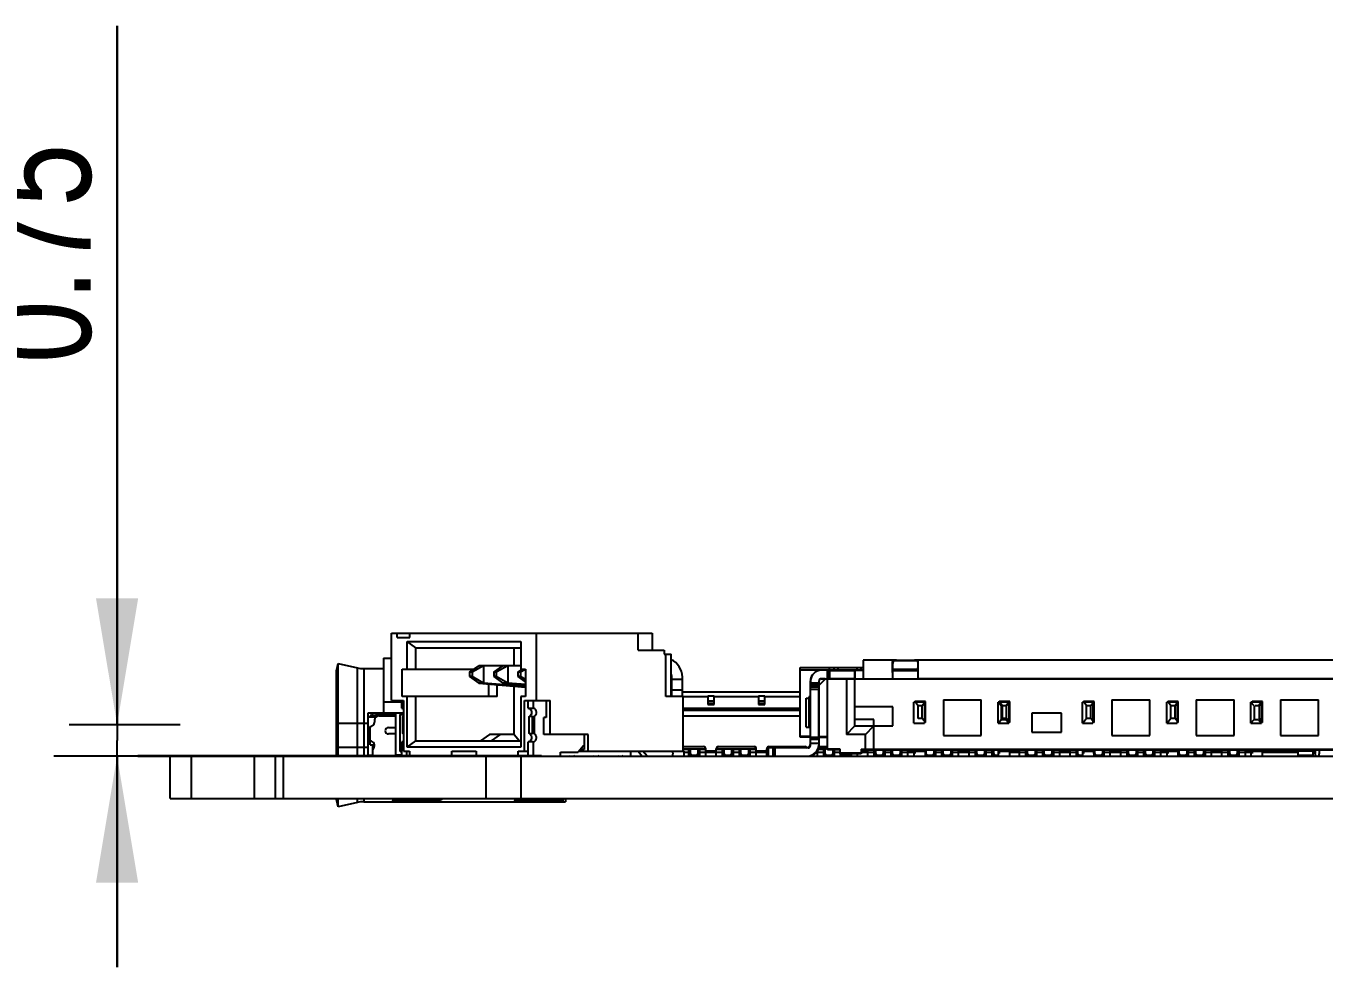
# Model space of a CAD drawing. Header units: millimetres. Extents: x 0 to 594, y 0 to 420.
# Drawn here: x 133.96 to 164.77, y 124.33 to 146.65 of the extents above; entities that cross this region are included whole.
import ezdxf

# ---------------------------------------------------------------- set-up
doc = ezdxf.new("R2010")
doc.units = ezdxf.units.MM
doc.header["$LTSCALE"] = 32.67
doc.layers.get('0').update_dxf_attribs({"linetype": 'CONTINUOUS'})
doc.styles.get("Standard").update_dxf_attribs({"font": 'txt', "width": 0.8})
doc.dimstyles.new('DIMSTYLE_1', dxfattribs={"dimtxt": 2.5, "dimasz": 3, "dimexe": 1.5, "dimexo": 1.2, "dimtad": 1, "dimdsep": 46, "dimtxsty": 'STANDARD', "dimblk": '_FILLED', "dimblk1": '_FILLED', "dimblk2": '_FILLED', "dimcen": 0.09, "dimazin": 2, "dimtp": 0.01, "dimtm": 0.01, "dimtfac": 1, "dimtofl": 0, "dimtmove": 0, "dimatfit": 3, "dimldrblk": '_FILLED', "dimfxl": 1, "dimtolj": 1, "dimarcsym": 0})

# ---------------------------------------------------------------- blocks, each defined once
blk = doc.blocks.new('_FILLED')
at = {"color": 0, "linetype": 'BYBLOCK'}
blk.add_solid([(0, 0), (-1, 0.167), (-1, -0.167)], dxfattribs=at)
blk = doc.blocks.new('*D14')
at = {"color": 7, "linetype": 'CONTINUOUS'}
for p, q in [((136.125, 130.075), (136.125, 146.65)), ((136.125, 146.65), (136.125, 129.7)), ((134.985, 130.075), (137.625, 130.075)), ((136.125, 124.325), (136.125, 129.7)), ((136.685, 129.325), (134.625, 129.325)), ((136.125, 129.325), (136.125, 124.325))]:
    blk.add_line(p, q, dxfattribs=at)
at = {"color": 7, "linetype": 'CONTINUOUS', "xscale": 3, "yscale": 3, "zscale": 3}
for p, rotation in [((136.125, 130.075), 270), ((136.125, 129.325), 90)]:
    blk.add_blockref('_FILLED', p, dxfattribs=dict(at, rotation=rotation))
at = {"color": 7, "linetype": 'CONTINUOUS', "insert": (133, 138.65), "char_height": 2.5, "width": 8, "attachment_point": 1, "rotation": 90, "line_spacing_factor": 0.9}
blk.add_mtext('0.75', dxfattribs=at)

msp = doc.modelspace()

# ---------------------------------------------------------------- linework, layer by layer
at = {"color": 7, "linetype": 'CONTINUOUS'}
for p, q in [((142.636, 130.645), (142.636, 132.245)), ((142.636, 132.245), (148.822, 132.245)), ((142.774, 132.145), (142.774, 132.245)), ((143.072, 132.145), (143.072, 132.245)), ((146.078, 130.645), (146.078, 132.245)), ((148.494, 131.845), (148.494, 132.245)), ((148.822, 132.245), (148.822, 131.845)), ((142.774, 132.145), (143.072, 132.145)), ((143.009, 131.395), (143.009, 132.045)), ((143.218, 131.895), (143.009, 132.045)), ((143.009, 132.045), (145.705, 132.045)), ((143.218, 131.395), (143.218, 131.895)), ((143.218, 131.895), (145.705, 131.895)), ((145.552, 131.47), (145.552, 131.895)), ((145.705, 132.045), (145.705, 131.395)), ((142.45, 131.655), (142.45, 130.355)), ((142.45, 131.655), (142.636, 131.655)), ((148.494, 131.845), (149.108, 131.845)), ((149.108, 131.845), (149.108, 131.745)), ((149.108, 131.745), (149.272, 131.745)), ((149.149, 130.745), (149.149, 131.745)), ((149.272, 130.745), (149.272, 131.745)), ((153.83, 131.593), (153.83, 131.159)), ((153.835, 131.593), (153.83, 131.593)), ((153.835, 131.605), (153.835, 131.566)), ((154.561, 131.605), (153.835, 131.605)), ((154.53, 131.309), (154.53, 131.559)), ((154.535, 131.57), (154.538, 131.591)), ((154.535, 131.165), (154.535, 131.57)), ((154.538, 131.591), (154.548, 131.603)), ((154.543, 131.541), (154.551, 131.578)), ((154.548, 131.603), (154.561, 131.605)), ((154.551, 131.578), (154.558, 131.599)), ((154.558, 131.599), (154.565, 131.605)), ((154.62, 131.602), (154.564, 131.605)), ((154.6, 131.591), (154.564, 131.593)), ((154.565, 131.605), (154.566, 131.605)), ((154.566, 131.605), (154.566, 131.593)), ((154.613, 131.602), (154.566, 131.605)), ((154.677, 131.6), (154.613, 131.602)), ((154.693, 131.6), (154.62, 131.602)), ((154.753, 131.599), (154.677, 131.6)), ((154.788, 131.599), (154.706, 131.6)), ((154.835, 131.598), (154.753, 131.599)), ((154.883, 131.599), (154.788, 131.599)), ((154.917, 131.588), (154.83, 131.587)), ((154.918, 131.599), (154.835, 131.598)), ((154.965, 131.6), (154.883, 131.599)), ((154.994, 131.6), (154.918, 131.599)), ((155.051, 131.602), (154.978, 131.6)), ((155.058, 131.602), (154.994, 131.6)), ((155.107, 131.605), (155.051, 131.602)), ((155.105, 131.605), (155.058, 131.602)), ((155.107, 131.593), (155.061, 131.591)), ((155.105, 131.593), (155.105, 131.605)), ((155.105, 131.605), (155.106, 131.605)), ((155.106, 131.605), (155.113, 131.599)), ((155.107, 131.593), (155.12, 131.59)), ((155.107, 131.593), (155.11, 131.593)), ((173.261, 131.605), (155.11, 131.605)), ((155.113, 131.599), (155.12, 131.577)), ((155.12, 131.59), (155.128, 131.578)), ((155.12, 131.577), (155.128, 131.541)), ((155.128, 131.578), (155.13, 131.559)), ((155.13, 131.559), (155.13, 131.159)), ((155.135, 131.57), (155.133, 131.591)), ((141.33, 131.355), (141.369, 131.525)), ((141.33, 129.325), (141.33, 131.355)), ((141.369, 129.325), (141.369, 131.525)), ((141.369, 131.525), (141.827, 131.422)), ((141.98, 131.405), (142.45, 131.405)), ((142.894, 130.745), (142.894, 131.395)), ((142.894, 131.395), (144.602, 131.395)), ((144.492, 131.317), (144.709, 131.47)), ((144.492, 131.317), (144.492, 131.215)), ((144.549, 131.317), (144.492, 131.317)), ((144.824, 131.47), (144.549, 131.317)), ((144.549, 131.317), (144.549, 131.215)), ((145.705, 131.47), (144.709, 131.47)), ((144.824, 131.47), (144.824, 131.062)), ((145.065, 131.317), (145.282, 131.47)), ((145.065, 131.317), (145.065, 131.215)), ((145.123, 131.317), (145.065, 131.317)), ((145.397, 131.47), (145.123, 131.317)), ((145.123, 131.317), (145.123, 131.215)), ((145.397, 131.47), (145.397, 131.062)), ((145.639, 131.317), (145.749, 131.395)), ((145.639, 131.317), (145.639, 131.215)), ((145.696, 131.317), (145.639, 131.317)), ((145.819, 131.386), (145.696, 131.317)), ((145.696, 131.317), (145.696, 131.215)), ((145.705, 131.395), (145.819, 131.395)), ((145.819, 131.395), (145.819, 130.745)), ((152.335, 129.779), (152.335, 131.429)), ((152.335, 131.429), (153.83, 131.429)), ((153.828, 131.365), (152.335, 131.365)), ((153.03, 131.359), (153.03, 131.159)), ((153.03, 131.359), (153.63, 131.359)), ((153.035, 131.165), (153.035, 131.429)), ((153.135, 131.429), (153.135, 131.365)), ((153.235, 131.365), (153.235, 131.429)), ((153.63, 131.359), (153.63, 131.159)), ((153.635, 130.045), (153.635, 131.365)), ((153.83, 131.359), (153.635, 131.359)), ((153.685, 131.429), (153.685, 131.365)), ((153.785, 131.365), (153.785, 131.429)), ((153.835, 131.365), (153.835, 131.165)), ((154.53, 131.365), (154.535, 131.365)), ((154.535, 131.493), (154.543, 131.541)), ((154.535, 131.365), (154.547, 131.365)), ((154.535, 131.359), (155.128, 131.359)), ((154.549, 131.387), (154.548, 131.377)), ((154.548, 131.377), (154.549, 131.368)), ((154.549, 131.368), (154.551, 131.362)), ((154.551, 131.362), (154.555, 131.359)), ((154.553, 131.393), (154.553, 131.385)), ((154.553, 131.385), (154.554, 131.376)), ((155.107, 131.365), (154.553, 131.365)), ((154.553, 131.365), (154.561, 131.365)), ((154.554, 131.376), (154.556, 131.368)), ((155.11, 131.369), (154.556, 131.369)), ((154.556, 131.368), (154.561, 131.365)), ((155.11, 131.393), (155.106, 131.396)), ((155.11, 131.396), (155.106, 131.396)), ((155.106, 131.359), (155.11, 131.361)), ((155.112, 131.387), (155.11, 131.393)), ((155.11, 131.361), (155.112, 131.368)), ((155.113, 131.377), (155.112, 131.387)), ((155.112, 131.368), (155.113, 131.377)), ((144.492, 131.215), (144.709, 131.062)), ((144.549, 131.215), (144.492, 131.215)), ((144.824, 131.062), (144.549, 131.215)), ((144.709, 131.062), (145.819, 130.967)), ((144.824, 131.062), (144.709, 131.062)), ((145.819, 130.977), (144.824, 131.062)), ((144.942, 131.042), (144.942, 130.745)), ((145.065, 131.215), (145.282, 131.062)), ((145.123, 131.215), (145.065, 131.215)), ((145.397, 131.062), (145.123, 131.215)), ((145.143, 130.745), (145.143, 131.025)), ((145.282, 131.062), (145.819, 131.016)), ((145.397, 131.062), (145.282, 131.062)), ((145.819, 131.026), (145.397, 131.062)), ((145.552, 129.843), (145.552, 130.99)), ((145.639, 131.215), (145.819, 131.087)), ((145.696, 131.215), (145.639, 131.215)), ((145.819, 131.146), (145.696, 131.215)), ((149.29, 130.745), (149.29, 131.205)), ((149.54, 130.745), (149.54, 131.205)), ((152.58, 131.109), (152.58, 130.963)), ((152.58, 129.575), (152.58, 130.959)), ((152.58, 130.959), (152.585, 130.959)), ((152.585, 129.625), (152.585, 131.115)), ((152.585, 131.015), (152.785, 131.015)), ((152.935, 131.165), (152.785, 131.015)), ((152.785, 129.625), (152.785, 131.115)), ((152.929, 131.159), (152.83, 131.159)), ((152.835, 131.165), (153.032, 131.165)), ((152.985, 129.479), (152.985, 131.165)), ((153.63, 131.159), (153.03, 131.159)), ((153.035, 131.165), (153.806, 131.165)), ((153.435, 131.159), (153.435, 129.845)), ((153.635, 131.159), (174.69, 131.159)), ((153.835, 131.165), (154.535, 131.165)), ((154.53, 131.159), (154.53, 131.165)), ((173.235, 131.165), (155.135, 131.165)), ((142.636, 130.645), (142.923, 130.645)), ((142.882, 130.465), (142.882, 130.645)), ((145.143, 130.745), (142.894, 130.745)), ((142.923, 130.645), (142.923, 129.445)), ((143.009, 129.545), (143.009, 130.745)), ((143.218, 129.695), (143.218, 130.745)), ((145.705, 130.745), (145.705, 129.545)), ((145.819, 130.745), (145.705, 130.745)), ((145.791, 129.445), (145.791, 130.645)), ((145.791, 130.645), (146.405, 130.645)), ((145.881, 130.465), (145.881, 130.645)), ((145.996, 130.645), (145.996, 130.465)), ((146.308, 130.645), (146.308, 130.245)), ((146.405, 129.845), (146.405, 130.645)), ((149.559, 130.745), (149.149, 130.745)), ((149.272, 130.855), (149.29, 130.855)), ((149.29, 130.905), (149.54, 130.905)), ((149.54, 130.855), (152.335, 130.855)), ((149.559, 129.445), (149.559, 130.745)), ((150.145, 130.754), (150.145, 130.55)), ((150.295, 130.754), (150.145, 130.754)), ((150.295, 130.55), (150.295, 130.754)), ((151.345, 130.754), (151.345, 130.55)), ((151.495, 130.754), (151.345, 130.754)), ((151.495, 130.55), (151.495, 130.754)), ((152.475, 130.012), (152.475, 130.702)), ((152.475, 130.702), (152.58, 130.702)), ((152.545, 130.735), (152.545, 130.015)), ((152.58, 130.735), (152.545, 130.735)), ((152.78, 129.725), (152.78, 130.909)), ((155.06, 130.608), (155.06, 130.625)), ((155.135, 130.525), (155.06, 130.625)), ((155.31, 130.625), (155.06, 130.625)), ((155.31, 130.625), (155.235, 130.525)), ((155.31, 130.125), (155.31, 130.625)), ((155.735, 130.665), (155.735, 129.815)), ((155.735, 130.665), (156.635, 130.665)), ((156.635, 129.815), (156.635, 130.665)), ((157.06, 130.608), (157.06, 130.625)), ((157.135, 130.525), (157.06, 130.625)), ((157.31, 130.625), (157.06, 130.625)), ((157.31, 130.625), (157.235, 130.525)), ((157.31, 130.125), (157.31, 130.625)), ((159.06, 130.608), (159.06, 130.625)), ((159.135, 130.525), (159.06, 130.625)), ((159.31, 130.625), (159.06, 130.625)), ((159.31, 130.625), (159.235, 130.525)), ((159.31, 130.125), (159.31, 130.625)), ((159.735, 130.665), (159.735, 129.815)), ((159.735, 130.665), (160.635, 130.665)), ((160.635, 129.815), (160.635, 130.665)), ((161.06, 130.608), (161.06, 130.625)), ((161.135, 130.525), (161.06, 130.625)), ((161.31, 130.625), (161.06, 130.625)), ((161.31, 130.625), (161.235, 130.525)), ((161.31, 130.125), (161.31, 130.625)), ((161.735, 130.665), (161.735, 129.815)), ((161.735, 130.665), (162.635, 130.665)), ((162.635, 129.815), (162.635, 130.665)), ((163.06, 130.608), (163.06, 130.625)), ((163.073, 130.609), (163.06, 130.625)), ((163.31, 130.625), (163.06, 130.625)), ((163.31, 130.625), (163.235, 130.525)), ((163.31, 130.125), (163.31, 130.625)), ((163.735, 130.665), (163.735, 129.815)), ((163.735, 130.665), (164.635, 130.665)), ((164.635, 129.815), (164.635, 130.665)), ((142.085, 129.355), (142.085, 130.355)), ((142.085, 130.355), (142.923, 130.355)), ((142.735, 130.345), (142.085, 130.345)), ((142.185, 130.295), (142.185, 130.355)), ((142.259, 130.298), (142.259, 130.315)), ((142.259, 130.315), (142.276, 130.315)), ((142.335, 130.335), (142.735, 130.335)), ((142.735, 130.355), (142.735, 129.355)), ((142.835, 130.315), (142.835, 129.455)), ((142.835, 130.315), (142.923, 130.315)), ((142.882, 130.465), (142.923, 130.465)), ((145.881, 130.465), (145.996, 130.465)), ((150.145, 130.55), (150.295, 130.55)), ((151.345, 130.55), (151.495, 130.55)), ((154.535, 130.495), (153.635, 130.495)), ((154.535, 130.045), (154.535, 130.495)), ((155.035, 130.109), (155.035, 130.609)), ((155.285, 130.609), (155.035, 130.609)), ((155.135, 130.225), (155.135, 130.525)), ((155.235, 130.525), (155.135, 130.525)), ((155.235, 130.225), (155.235, 130.525)), ((155.285, 130.609), (155.285, 130.109)), ((157.035, 130.109), (157.035, 130.609)), ((157.285, 130.609), (157.035, 130.609)), ((157.11, 130.524), (157.035, 130.608)), ((157.11, 130.524), (157.11, 130.194)), ((157.135, 130.225), (157.135, 130.525)), ((157.235, 130.525), (157.135, 130.525)), ((157.285, 130.608), (157.21, 130.524)), ((157.235, 130.225), (157.235, 130.525)), ((157.285, 130.609), (157.285, 130.109)), ((157.835, 130.345), (157.835, 129.895)), ((158.535, 130.345), (157.835, 130.345)), ((158.535, 129.895), (158.535, 130.345)), ((159.035, 130.109), (159.035, 130.609)), ((159.285, 130.609), (159.035, 130.609)), ((159.135, 130.225), (159.135, 130.525)), ((159.235, 130.525), (159.135, 130.525)), ((159.235, 130.225), (159.235, 130.525)), ((159.285, 130.609), (159.285, 130.109)), ((161.035, 130.109), (161.035, 130.609)), ((161.285, 130.609), (161.035, 130.609)), ((161.135, 130.225), (161.135, 130.525)), ((161.235, 130.525), (161.135, 130.525)), ((161.235, 130.225), (161.235, 130.525)), ((161.285, 130.609), (161.285, 130.109)), ((163.035, 130.109), (163.035, 130.609)), ((163.285, 130.609), (163.035, 130.609)), ((163.11, 130.524), (163.035, 130.608)), ((163.11, 130.524), (163.11, 130.194)), ((163.235, 130.525), (163.135, 130.525)), ((163.285, 130.608), (163.21, 130.524)), ((163.235, 130.225), (163.235, 130.525)), ((163.285, 130.609), (163.285, 130.109)), ((142.266, 130.255), (142.085, 130.255)), ((142.135, 130.295), (142.135, 130.255)), ((142.384, 130.295), (142.135, 130.295)), ((142.135, 129.595), (142.135, 130.035)), ((142.235, 130.185), (142.235, 130.135)), ((142.335, 130.285), (142.735, 130.285)), ((142.735, 130.305), (142.426, 130.305)), ((142.904, 129.865), (142.904, 130.265)), ((142.923, 130.265), (142.904, 130.265)), ((142.923, 130.28), (142.914, 130.274)), ((145.904, 129.865), (145.904, 130.265)), ((145.973, 130.265), (145.904, 130.265)), ((145.973, 130.265), (145.973, 129.865)), ((146.029, 129.857), (146.029, 130.274)), ((146.25, 129.845), (146.25, 130.245)), ((146.308, 130.245), (146.25, 130.245)), ((152.475, 130.012), (152.58, 130.012)), ((152.545, 130.015), (152.58, 130.015)), ((153.435, 129.845), (153.635, 130.045)), ((154.085, 130.195), (153.635, 130.195)), ((153.635, 130.045), (154.535, 130.045)), ((153.885, 129.845), (154.085, 130.045)), ((154.085, 129.495), (154.085, 130.195)), ((155.035, 130.109), (155.285, 130.109)), ((155.235, 130.225), (155.135, 130.225)), ((155.31, 130.125), (155.235, 130.225)), ((155.31, 130.125), (155.285, 130.125)), ((157.035, 130.111), (157.11, 130.194)), ((157.035, 130.109), (157.285, 130.109)), ((157.135, 130.225), (157.06, 130.125)), ((157.11, 130.194), (157.21, 130.194)), ((157.235, 130.225), (157.135, 130.225)), ((157.21, 130.194), (157.285, 130.111)), ((157.31, 130.125), (157.235, 130.225)), ((157.31, 130.125), (157.285, 130.125)), ((159.035, 130.109), (159.285, 130.109)), ((159.135, 130.225), (159.06, 130.125)), ((159.235, 130.225), (159.135, 130.225)), ((159.31, 130.125), (159.235, 130.225)), ((159.31, 130.125), (159.285, 130.125)), ((161.035, 130.109), (161.285, 130.109)), ((161.135, 130.225), (161.06, 130.125)), ((161.235, 130.225), (161.135, 130.225)), ((161.31, 130.125), (161.235, 130.225)), ((161.31, 130.125), (161.285, 130.125)), ((163.035, 130.111), (163.11, 130.194)), ((163.035, 130.109), (163.285, 130.109)), ((163.11, 130.194), (163.21, 130.194)), ((163.21, 130.194), (163.285, 130.111)), ((163.31, 130.125), (163.235, 130.225)), ((163.31, 130.125), (163.285, 130.125)), ((142.085, 129.725), (142.135, 129.725)), ((142.565, 130.005), (142.735, 130.005)), ((142.735, 129.855), (142.565, 129.855)), ((142.904, 129.865), (142.923, 129.865)), ((142.914, 129.857), (142.923, 129.85)), ((144.965, 129.845), (144.752, 129.695)), ((145.551, 129.845), (144.965, 129.845)), ((145.01, 129.695), (145.223, 129.845)), ((145.551, 129.845), (145.673, 129.695)), ((145.904, 129.865), (145.973, 129.865)), ((147.306, 129.845), (146.25, 129.845)), ((147.209, 129.845), (147.209, 129.482)), ((147.306, 129.445), (147.306, 129.845)), ((152.58, 129.795), (152.335, 129.795)), ((152.58, 129.779), (152.335, 129.779)), ((152.785, 129.725), (152.58, 129.725)), ((152.785, 129.795), (152.985, 129.795)), ((152.785, 129.779), (152.985, 129.779)), ((153.885, 129.845), (153.435, 129.845)), ((153.885, 129.495), (153.885, 129.845)), ((155.735, 129.815), (156.635, 129.815)), ((157.835, 129.895), (158.535, 129.895)), ((159.735, 129.815), (160.635, 129.815)), ((161.735, 129.815), (162.635, 129.815)), ((163.735, 129.815), (164.635, 129.815)), ((142.135, 129.595), (142.234, 129.595)), ((142.185, 129.595), (142.185, 129.335)), ((142.882, 129.409), (142.835, 129.455)), ((142.882, 129.325), (142.882, 129.665)), ((142.923, 129.665), (142.882, 129.665)), ((142.923, 129.445), (143.066, 129.445)), ((142.996, 129.445), (142.996, 129.325)), ((143.009, 129.545), (143.218, 129.695)), ((145.705, 129.545), (143.009, 129.545)), ((143.066, 129.445), (143.066, 129.345)), ((143.218, 129.695), (145.705, 129.695)), ((144.07, 129.345), (144.07, 129.445)), ((144.07, 129.445), (144.644, 129.445)), ((144.644, 129.445), (144.644, 129.345)), ((145.647, 129.345), (145.647, 129.445)), ((145.647, 129.445), (145.881, 129.445)), ((145.881, 129.325), (145.881, 129.665)), ((145.996, 129.665), (145.881, 129.665)), ((145.996, 129.665), (145.996, 129.325)), ((146.651, 129.325), (146.651, 129.425)), ((146.651, 129.425), (147.069, 129.425)), ((147.184, 129.565), (147.069, 129.425)), ((147.085, 129.445), (149.586, 129.445)), ((147.209, 129.482), (147.116, 129.482)), ((147.209, 129.574), (147.184, 129.565)), ((148.31, 129.445), (148.31, 129.345)), ((148.49, 129.445), (148.588, 129.325)), ((148.703, 129.325), (148.604, 129.445)), ((149.559, 129.555), (150.045, 129.555)), ((149.559, 129.505), (150.095, 129.505)), ((149.586, 129.325), (149.586, 129.445)), ((149.586, 129.425), (149.695, 129.425)), ((149.695, 129.325), (149.695, 129.505)), ((149.73, 129.485), (149.695, 129.485)), ((149.73, 129.38), (149.73, 129.505)), ((149.91, 129.505), (149.91, 129.38)), ((149.945, 129.485), (149.91, 129.485)), ((149.945, 129.505), (149.945, 129.325)), ((149.945, 129.425), (150.495, 129.425)), ((150.07, 129.548), (150.07, 129.505)), ((150.095, 129.325), (150.095, 129.505)), ((150.345, 129.325), (150.345, 129.505)), ((150.345, 129.505), (151.295, 129.505)), ((150.37, 129.548), (150.37, 129.505)), ((150.395, 129.555), (151.245, 129.555)), ((150.495, 129.325), (150.495, 129.505)), ((150.53, 129.485), (150.495, 129.485)), ((150.53, 129.38), (150.53, 129.505)), ((150.71, 129.505), (150.71, 129.38)), ((150.745, 129.485), (150.71, 129.485)), ((150.745, 129.505), (150.745, 129.325)), ((150.745, 129.425), (150.895, 129.425)), ((150.895, 129.325), (150.895, 129.505)), ((150.93, 129.485), (150.895, 129.485)), ((150.93, 129.38), (150.93, 129.505)), ((151.11, 129.505), (151.11, 129.38)), ((151.145, 129.485), (151.11, 129.485)), ((151.145, 129.505), (151.145, 129.325)), ((151.145, 129.425), (151.585, 129.425)), ((151.27, 129.548), (151.27, 129.505)), ((151.295, 129.325), (151.295, 129.505)), ((151.545, 129.325), (151.545, 129.505)), ((151.545, 129.505), (151.585, 129.505)), ((151.57, 129.548), (151.57, 129.505)), ((151.585, 129.325), (151.585, 129.525)), ((152.53, 129.525), (151.585, 129.525)), ((151.595, 129.555), (152.445, 129.555)), ((152.47, 129.548), (152.47, 129.525)), ((152.73, 129.425), (152.895, 129.425)), ((152.745, 129.325), (152.745, 129.455)), ((152.985, 129.505), (152.77, 129.505)), ((152.78, 129.675), (152.78, 129.575)), ((152.795, 129.555), (152.985, 129.555)), ((152.895, 129.325), (152.895, 129.505)), ((152.93, 129.485), (152.895, 129.485)), ((152.93, 129.38), (152.93, 129.505)), ((153.285, 129.495), (152.985, 129.495)), ((153.285, 129.479), (152.985, 129.479)), ((153.11, 129.479), (153.11, 129.38)), ((153.145, 129.479), (153.145, 129.325)), ((153.145, 129.425), (153.285, 129.425)), ((153.285, 129.379), (153.285, 129.495)), ((153.785, 129.395), (153.285, 129.395)), ((153.785, 129.495), (153.785, 129.379)), ((153.785, 129.495), (174.26, 129.495)), ((153.785, 129.479), (174.535, 129.479)), ((153.785, 129.425), (154.095, 129.425)), ((153.86, 129.495), (153.86, 129.479)), ((153.945, 129.325), (153.945, 129.479)), ((154.06, 129.479), (154.06, 129.495)), ((154.095, 129.325), (154.095, 129.479)), ((154.13, 129.38), (154.13, 129.479)), ((154.31, 129.479), (154.31, 129.38)), ((154.345, 129.479), (154.345, 129.325)), ((154.345, 129.425), (154.495, 129.425)), ((154.495, 129.325), (154.495, 129.479)), ((154.53, 129.38), (154.53, 129.479)), ((154.71, 129.479), (154.71, 129.38)), ((154.745, 129.479), (154.745, 129.325)), ((154.745, 129.425), (155.035, 129.425)), ((154.895, 129.325), (154.895, 129.479)), ((155.035, 129.479), (155.035, 129.325)), ((155.06, 129.479), (155.06, 129.392)), ((155.285, 129.443), (155.285, 129.479)), ((155.31, 129.345), (155.31, 129.479)), ((155.33, 129.38), (155.33, 129.479)), ((155.51, 129.479), (155.51, 129.38)), ((155.545, 129.479), (155.545, 129.325)), ((155.545, 129.425), (155.695, 129.425)), ((155.695, 129.325), (155.695, 129.479)), ((155.73, 129.38), (155.73, 129.479)), ((155.91, 129.479), (155.91, 129.38)), ((155.945, 129.479), (155.945, 129.325)), ((155.945, 129.425), (156.495, 129.425)), ((156.095, 129.325), (156.095, 129.479)), ((156.345, 129.325), (156.345, 129.479)), ((156.495, 129.325), (156.495, 129.479)), ((156.53, 129.38), (156.53, 129.479)), ((156.71, 129.479), (156.71, 129.38)), ((156.745, 129.479), (156.745, 129.325)), ((156.745, 129.425), (156.895, 129.425)), ((156.895, 129.325), (156.895, 129.479)), ((156.93, 129.38), (156.93, 129.479)), ((157.035, 129.479), (157.035, 129.325)), ((157.06, 129.479), (157.06, 129.392)), ((157.285, 129.443), (157.285, 129.479)), ((157.31, 129.345), (157.31, 129.479)), ((157.31, 129.425), (157.695, 129.425)), ((157.545, 129.325), (157.545, 129.479)), ((157.695, 129.325), (157.695, 129.479)), ((157.73, 129.38), (157.73, 129.479)), ((157.91, 129.479), (157.91, 129.38)), ((157.945, 129.479), (157.945, 129.325)), ((157.945, 129.425), (158.095, 129.425)), ((158.095, 129.325), (158.095, 129.479)), ((158.13, 129.38), (158.13, 129.479)), ((158.31, 129.479), (158.31, 129.38)), ((158.345, 129.479), (158.345, 129.325)), ((158.345, 129.425), (158.895, 129.425)), ((158.495, 129.325), (158.495, 129.479)), ((158.745, 129.325), (158.745, 129.479)), ((158.895, 129.325), (158.895, 129.479)), ((158.93, 129.38), (158.93, 129.479)), ((159.035, 129.479), (159.035, 129.325)), ((159.06, 129.479), (159.06, 129.392)), ((159.285, 129.443), (159.285, 129.479)), ((159.31, 129.345), (159.31, 129.479)), ((159.33, 129.38), (159.33, 129.479)), ((159.51, 129.479), (159.51, 129.38)), ((159.545, 129.479), (159.545, 129.325)), ((159.545, 129.425), (160.095, 129.425)), ((159.695, 129.325), (159.695, 129.479)), ((159.945, 129.325), (159.945, 129.479)), ((160.095, 129.325), (160.095, 129.479)), ((160.13, 129.38), (160.13, 129.479)), ((160.31, 129.479), (160.31, 129.38)), ((160.345, 129.479), (160.345, 129.325)), ((160.345, 129.425), (160.495, 129.425)), ((160.495, 129.325), (160.495, 129.479)), ((160.53, 129.38), (160.53, 129.479)), ((160.71, 129.479), (160.71, 129.38)), ((160.745, 129.479), (160.745, 129.325)), ((160.745, 129.425), (161.035, 129.425)), ((160.895, 129.325), (160.895, 129.479)), ((161.035, 129.479), (161.035, 129.325)), ((161.06, 129.479), (161.06, 129.392)), ((161.285, 129.443), (161.285, 129.479)), ((161.31, 129.345), (161.31, 129.479)), ((161.33, 129.38), (161.33, 129.479)), ((161.51, 129.479), (161.51, 129.38)), ((161.545, 129.479), (161.545, 129.325)), ((161.545, 129.425), (161.695, 129.425)), ((161.695, 129.325), (161.695, 129.479)), ((161.73, 129.38), (161.73, 129.479)), ((161.91, 129.479), (161.91, 129.38)), ((161.945, 129.479), (161.945, 129.325)), ((161.945, 129.425), (162.495, 129.425)), ((162.095, 129.325), (162.095, 129.479)), ((162.345, 129.325), (162.345, 129.479)), ((162.495, 129.325), (162.495, 129.479)), ((162.53, 129.38), (162.53, 129.479)), ((162.71, 129.479), (162.71, 129.38)), ((162.745, 129.479), (162.745, 129.325)), ((162.745, 129.425), (163.035, 129.425)), ((162.895, 129.479), (162.895, 129.325)), ((163.035, 129.479), (163.035, 129.325)), ((163.06, 129.479), (163.06, 129.392)), ((163.285, 129.443), (163.285, 129.479)), ((163.31, 129.345), (163.31, 129.479)), ((163.31, 129.425), (164.155, 129.425)), ((164.155, 129.325), (164.155, 129.479)), ((164.155, 129.455), (164.555, 129.455)), ((164.355, 129.455), (164.355, 129.479)), ((164.505, 129.455), (164.505, 129.355)), ((164.555, 129.479), (164.555, 129.395)), ((164.575, 129.325), (164.555, 129.395)), ((164.655, 129.395), (164.635, 129.325)), ((164.655, 129.479), (164.655, 129.395)), ((136.615, 129.325), (144.726, 129.325)), ((137.385, 128.325), (137.385, 129.325)), ((139.885, 128.325), (139.885, 129.325)), ((142.085, 129.355), (142.185, 129.355)), ((142.385, 129.335), (142.385, 129.325)), ((142.882, 129.355), (142.735, 129.355)), ((142.85, 129.328), (142.85, 129.325)), ((143.652, 129.325), (143.652, 129.345)), ((143.75, 129.325), (143.75, 129.345)), ((144.726, 129.325), (152.335, 129.325)), ((144.915, 129.345), (144.915, 129.335)), ((145.55, 129.345), (145.55, 129.325)), ((146.77, 129.325), (146.77, 129.345)), ((146.851, 129.345), (146.867, 129.325)), ((146.982, 129.325), (146.966, 129.345)), ((147.424, 129.345), (147.441, 129.325)), ((147.556, 129.325), (147.539, 129.345)), ((147.998, 129.345), (148.014, 129.325)), ((148.129, 129.325), (148.113, 129.345)), ((149.695, 129.355), (149.945, 129.355)), ((149.755, 129.355), (149.73, 129.38)), ((149.91, 129.38), (149.885, 129.355)), ((150.495, 129.355), (150.745, 129.355)), ((150.555, 129.355), (150.53, 129.38)), ((150.71, 129.38), (150.685, 129.355)), ((150.895, 129.355), (151.145, 129.355)), ((150.955, 129.355), (150.93, 129.38)), ((151.11, 129.38), (151.085, 129.355)), ((152.335, 129.325), (176.035, 129.325)), ((152.895, 129.355), (153.145, 129.355)), ((152.955, 129.355), (152.93, 129.38)), ((153.11, 129.38), (153.085, 129.355)), ((153.785, 129.379), (153.285, 129.379)), ((153.295, 129.325), (153.295, 129.379)), ((153.295, 129.355), (153.545, 129.355)), ((153.355, 129.355), (153.33, 129.38)), ((153.51, 129.38), (153.485, 129.355)), ((153.545, 129.379), (153.545, 129.325)), ((153.695, 129.325), (153.695, 129.379)), ((154.095, 129.355), (154.345, 129.355)), ((154.155, 129.355), (154.13, 129.38)), ((154.31, 129.38), (154.285, 129.355)), ((154.495, 129.355), (154.745, 129.355)), ((154.555, 129.355), (154.53, 129.38)), ((154.71, 129.38), (154.685, 129.355)), ((155.295, 129.325), (155.295, 129.345)), ((155.31, 129.355), (155.545, 129.355)), ((155.355, 129.355), (155.33, 129.38)), ((155.51, 129.38), (155.485, 129.355)), ((155.695, 129.355), (155.945, 129.355)), ((155.755, 129.355), (155.73, 129.38)), ((155.91, 129.38), (155.885, 129.355)), ((156.495, 129.355), (156.745, 129.355)), ((156.555, 129.355), (156.53, 129.38)), ((156.71, 129.38), (156.685, 129.355)), ((156.895, 129.355), (157.035, 129.355)), ((156.955, 129.355), (156.93, 129.38)), ((157.295, 129.325), (157.295, 129.345)), ((157.695, 129.355), (157.945, 129.355)), ((157.755, 129.355), (157.73, 129.38)), ((157.91, 129.38), (157.885, 129.355)), ((158.095, 129.355), (158.345, 129.355)), ((158.155, 129.355), (158.13, 129.38)), ((158.31, 129.38), (158.285, 129.355)), ((158.895, 129.355), (159.035, 129.355)), ((158.955, 129.355), (158.93, 129.38)), ((159.295, 129.325), (159.295, 129.345)), ((159.31, 129.355), (159.545, 129.355)), ((159.355, 129.355), (159.33, 129.38)), ((159.51, 129.38), (159.485, 129.355)), ((160.095, 129.355), (160.345, 129.355)), ((160.155, 129.355), (160.13, 129.38)), ((160.31, 129.38), (160.285, 129.355)), ((160.495, 129.355), (160.745, 129.355)), ((160.555, 129.355), (160.53, 129.38)), ((160.71, 129.38), (160.685, 129.355)), ((161.295, 129.325), (161.295, 129.345)), ((161.31, 129.355), (161.545, 129.355)), ((161.355, 129.355), (161.33, 129.38)), ((161.51, 129.38), (161.485, 129.355)), ((161.695, 129.355), (161.945, 129.355)), ((161.755, 129.355), (161.73, 129.38)), ((161.91, 129.38), (161.885, 129.355)), ((162.495, 129.355), (162.745, 129.355)), ((162.555, 129.355), (162.53, 129.38)), ((162.71, 129.38), (162.685, 129.355)), ((164.155, 129.355), (164.505, 129.355)), ((164.405, 129.325), (164.405, 129.355)), ((137.385, 128.325), (370.685, 128.325)), ((141.369, 128.125), (141.33, 128.296)), ((141.369, 128.125), (141.369, 128.325)), ((141.827, 128.228), (141.369, 128.125)), ((141.98, 128.245), (146.77, 128.245)), ((142.71, 128.275), (143.691, 128.275)), ((146.591, 128.275), (145.61, 128.275)), ((146.42, 128.245), (146.42, 128.275)), ((146.77, 128.325), (146.77, 128.245))]:
    msp.add_line(p, q, dxfattribs=at)
at = {"color": 9, "linetype": 'CONTINUOUS'}
for p, q in [((141.827, 129.325), (141.827, 131.422)), ((141.98, 131.405), (141.98, 129.325)), ((152.985, 131.165), (152.985, 131.365)), ((149.29, 131.155), (149.54, 131.155)), ((152.58, 131.009), (152.585, 131.009)), ((152.585, 131.065), (152.785, 131.065)), ((152.585, 131.061), (152.785, 131.061)), ((152.785, 130.965), (152.585, 130.965)), ((152.785, 130.961), (152.585, 130.961)), ((150.145, 130.735), (149.559, 130.735)), ((150.145, 130.644), (150.295, 130.644)), ((151.345, 130.735), (150.295, 130.735)), ((151.345, 130.644), (151.495, 130.644)), ((152.335, 130.735), (151.495, 130.735)), ((152.78, 130.909), (152.58, 130.909)), ((142.882, 130.605), (142.45, 130.605)), ((149.559, 130.47), (152.335, 130.47)), ((152.335, 130.423), (149.559, 130.423)), ((149.559, 130.416), (152.335, 130.416)), ((150.295, 130.575), (150.145, 130.575)), ((151.495, 130.575), (151.345, 130.575)), ((142.085, 130.105), (141.33, 130.105)), ((152.335, 130.275), (149.559, 130.275)), ((152.58, 129.775), (152.785, 129.775)), ((152.585, 129.781), (152.785, 129.781)), ((141.33, 129.545), (142.085, 129.545)), ((149.559, 129.495), (149.695, 129.495)), ((149.945, 129.495), (150.095, 129.495)), ((150.095, 129.455), (150.345, 129.455)), ((150.345, 129.495), (150.495, 129.495)), ((150.745, 129.495), (150.895, 129.495)), ((151.145, 129.495), (151.295, 129.495)), ((151.295, 129.455), (151.545, 129.455)), ((151.545, 129.495), (151.585, 129.495)), ((151.685, 129.525), (151.685, 129.325)), ((151.735, 129.525), (151.735, 129.325)), ((152.585, 129.675), (152.58, 129.675)), ((152.785, 129.631), (152.585, 129.631)), ((152.785, 129.625), (152.585, 129.625)), ((152.767, 129.495), (152.895, 129.495)), ((153.785, 129.455), (153.945, 129.455)), ((154.895, 129.455), (155.035, 129.455)), ((155.035, 129.443), (155.285, 129.443)), ((155.06, 129.446), (155.31, 129.445)), ((155.285, 129.417), (155.31, 129.417)), ((156.095, 129.455), (156.345, 129.455)), ((157.035, 129.443), (157.285, 129.443)), ((157.06, 129.446), (157.31, 129.445)), ((157.285, 129.417), (157.31, 129.417)), ((157.31, 129.455), (157.545, 129.455)), ((158.495, 129.455), (158.745, 129.455)), ((159.035, 129.443), (159.285, 129.443)), ((159.06, 129.446), (159.31, 129.445)), ((159.285, 129.417), (159.31, 129.417)), ((159.695, 129.455), (159.945, 129.455)), ((160.895, 129.455), (161.035, 129.455)), ((161.035, 129.443), (161.285, 129.443)), ((161.31, 129.445), (161.06, 129.446)), ((161.285, 129.417), (161.31, 129.417)), ((162.095, 129.455), (162.345, 129.455)), ((162.895, 129.455), (163.035, 129.455)), ((163.035, 129.443), (163.285, 129.443)), ((163.06, 129.446), (163.31, 129.445)), ((163.285, 129.417), (163.31, 129.417)), ((163.31, 129.455), (164.155, 129.455)), ((137.885, 129.325), (137.885, 128.325)), ((139.385, 128.325), (139.385, 129.325)), ((140.066, 129.325), (140.066, 128.325)), ((144.887, 128.325), (144.887, 129.325)), ((145.706, 129.325), (145.706, 128.325)), ((141.827, 128.228), (141.827, 128.325)), ((141.98, 128.325), (141.98, 128.245)), ((146.479, 128.275), (146.479, 128.245)), ((146.712, 128.245), (146.712, 128.302))]:
    msp.add_line(p, q, dxfattribs=at)
at = {"color": 40, "linetype": 'CONTINUOUS'}
msp.add_line((136.615, 129.345), (146.201, 129.345), dxfattribs=at)
at = {"color": 7, "linetype": 'CONTINUOUS'}
for points in [[(154.53, 131.559), (154.533, 131.578), (154.541, 131.59)], [(154.83, 131.587), (154.744, 131.588), (154.665, 131.589), (154.6, 131.591)], [(155.061, 131.591), (154.996, 131.589), (154.917, 131.588)], [(155.133, 131.591), (155.123, 131.602), (155.11, 131.605)], [(154.555, 131.396), (154.551, 131.394), (154.549, 131.387)], [(154.555, 131.396), (154.601, 131.393), (154.666, 131.391), (154.745, 131.39), (154.83, 131.389), (154.916, 131.39), (154.995, 131.391), (155.06, 131.393), (155.106, 131.396)], [(142.882, 130.465), (142.906, 130.461), (142.923, 130.451)], [(145.881, 130.465), (145.906, 130.461), (145.928, 130.447), (145.946, 130.427), (145.958, 130.4), (145.963, 130.371), (145.961, 130.341), (145.951, 130.313), (145.935, 130.29), (145.914, 130.274)], [(146.029, 130.274), (146.05, 130.29), (146.066, 130.313), (146.075, 130.341), (146.078, 130.371), (146.073, 130.4), (146.061, 130.427), (146.043, 130.447), (146.021, 130.461), (145.996, 130.465)], [(145.914, 129.857), (145.935, 129.841), (145.951, 129.818), (145.961, 129.79), (145.963, 129.76), (145.958, 129.73), (145.946, 129.704), (145.928, 129.683), (145.906, 129.67), (145.881, 129.665)], [(145.996, 129.665), (146.021, 129.67), (146.043, 129.683), (146.061, 129.704), (146.073, 129.73), (146.078, 129.76), (146.075, 129.79), (146.066, 129.818), (146.05, 129.841), (146.029, 129.857)], [(142.923, 129.68), (142.906, 129.67), (142.882, 129.665)], [(149.313, 129.39), (149.309, 129.359), (149.297, 129.331), (149.292, 129.325)], [(149.299, 129.445), (149.309, 129.421), (149.313, 129.39)]]:
    msp.add_lwpolyline(points, dxfattribs=at)
for centre, radius, start, end in [((149.09, 131.205), 0.45, 0, 66.0989), ((141.98, 132.105), 0.7, 257.3334, 270), ((149.09, 131.205), 0.2, 0, 23.3654), ((152.83, 131.109), 0.25, 142.7322, 180), ((152.835, 131.115), 0.25, 90, 180), ((152.835, 131.115), 0.05, 90, 180), ((152.83, 131.109), 0.05, 90, 112.6838), ((142.335, 130.235), 0.1, 90, 143.0229), ((142.135, 130.135), 0.1, 270, 360), ((142.335, 130.185), 0.1, 90, 180), ((142.426, 130.205), 0.1, 90, 126.2906), ((142.565, 129.925), 0.08, 90, 176.4167), ((142.565, 129.935), 0.08, 183.5833, 270), ((142.135, 129.585), 0.1, 318.5904, 90), ((142.285, 129.453), 0.1, 138.5904, 180), ((150.045, 129.505), 0.05, 0, 90), ((150.395, 129.505), 0.05, 90, 180), ((151.245, 129.505), 0.05, 0, 90), ((151.595, 129.505), 0.05, 90, 180), ((152.445, 129.505), 0.05, 25.0398, 90), ((152.485, 129.625), 0.3, 270, 360), ((152.485, 129.625), 0.1, 270, 360), ((152.53, 129.575), 0.25, 270, 360), ((152.53, 129.575), 0.05, 270, 360), ((164.505, 129.475), 0.05, 270, 336.4218), ((144.2, 129.475), 0.15, 241.2853, 270), ((145.055, 129.319), 0.07, 158.1055, 175.0634), ((164.505, 129.475), 0.15, 270, 294.7879), ((141.98, 127.545), 0.7, 90, 102.6666), ((142.71, 128.575), 0.3, 256.9007, 270), ((143.691, 128.575), 0.3, 270, 303.0107), ((145.61, 128.575), 0.3, 256.9007, 270), ((146.591, 128.575), 0.3, 270, 303.0107)]:
    msp.add_arc(centre, radius, start, end, dxfattribs=at)
for centre, major_axis, ratio, start_param, end_param in [((142.904, 130.365), (0, 0.1), 0.245576, -3.141593, -2.730076), ((145.904, 130.365), (0, 0.1), 0.245576, -3.141593, -2.730076), ((145.973, 130.365), (0.139, 0), 0.718015, -1.570796, -1.159279), ((142.904, 129.765), (0, 0.1), 0.245576, -0.411517, 0), ((145.904, 129.765), (0, 0.1), 0.245576, -0.411517, 0), ((145.973, 129.765), (0.139, 0), 0.718015, 1.159279, 1.570796)]:
    msp.add_ellipse(centre, major_axis=major_axis, ratio=ratio, start_param=start_param, end_param=end_param, dxfattribs=at)

# ---------------------------------------------------------------- dimensions: what is measured, and where the dimension line sits
dim = msp.add_linear_dim(base=(136.125, 129.325), p1=(138.825, 130.075), p2=(133.425, 129.325), angle=270, dimstyle='DIMSTYLE_1', dxfattribs=at)
dim.commit()
dim.dimension.update_dxf_attribs({"geometry": '*D14', "text_midpoint": (136.125, 142.712), "dimtype": 160})

doc.saveas('drawing.dxf')
